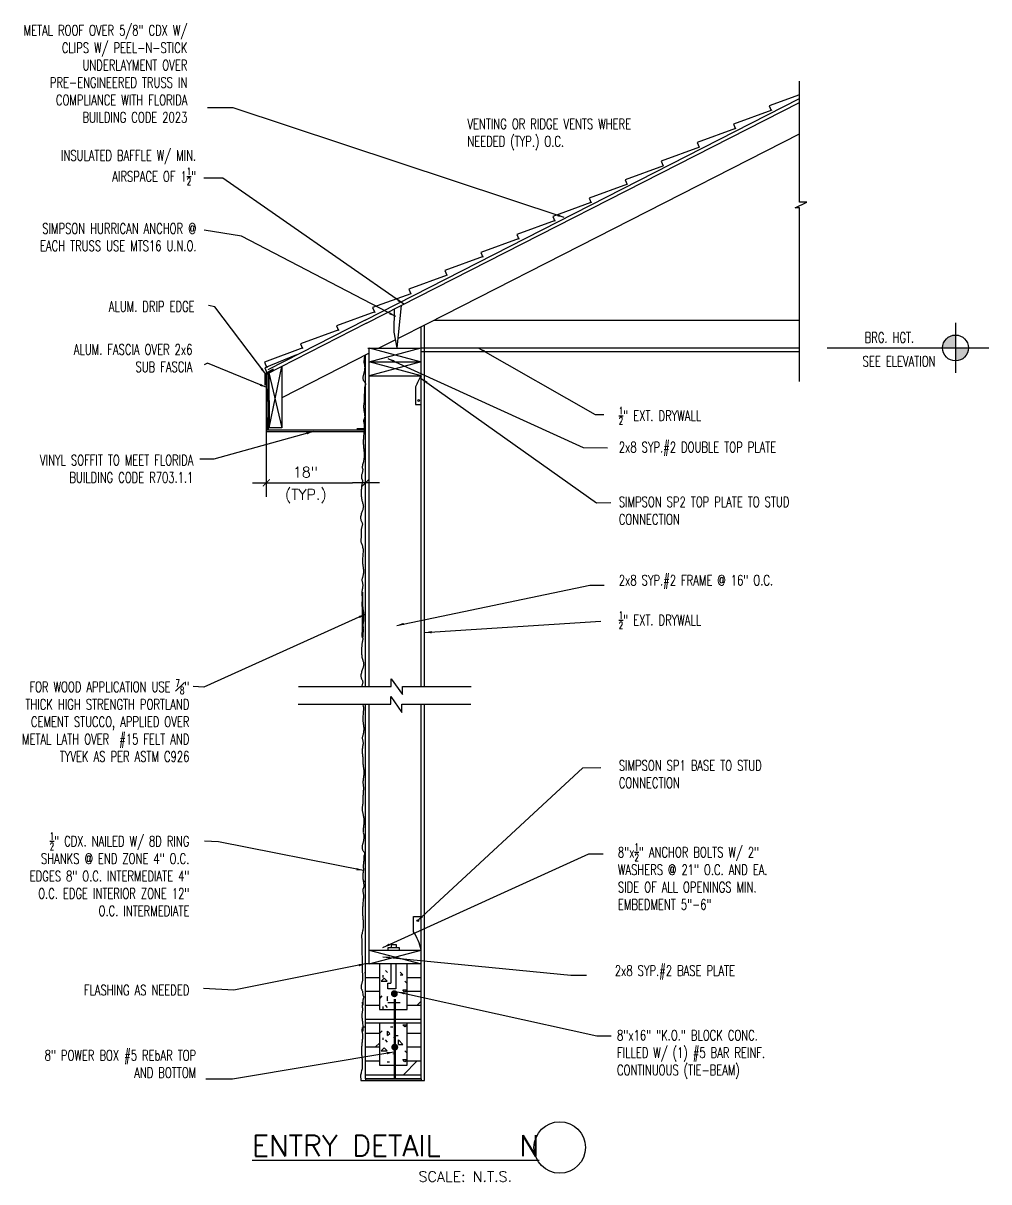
# Model space of a CAD drawing. Header units: inches. Extents: x -25328 to 8149, y -5530 to 4336.
# Drawn here: x 3677.3 to 3816.2, y -3603.4 to -3436.8 of the extents above; entities that cross this region are included whole.
import ezdxf

# ---------------------------------------------------------------- set-up
doc = ezdxf.new("R2010")
doc.units = ezdxf.units.IN
doc.header["$LTSCALE"] = 16
doc.header["$MEASUREMENT"] = 0
doc.layers.get('0').update_dxf_attribs({"linetype": 'CONTINUOUS'})
for name, color, linetype in [('CONC', 3, 'CONTINUOUS'), ('DIM', 5, 'CONTINUOUS'), ('DIMS', 5, 'CONTINUOUS'), ('HATCH', 8, 'CONTINUOUS'), ('ROOF', 1, 'CONTINUOUS'), ('TEXT', 11, 'CONTINUOUS'), ('WALLS EXT', 6, 'CONTINUOUS')]:
    doc.layers.add(name, color=color, linetype=linetype)
doc.styles.add('PAYTAS RM', font='romans.shx', dxfattribs={"width": 0.7, "height": 4.5})
doc.styles.add('PAYTS NOTES', font='romans.shx', dxfattribs={"width": 0.7, "height": 4.5})
doc.dimstyles.new('DIM- PAYTAS', dxfattribs={"dimscale": 48, "dimtxt": 0.1, "dimasz": 0.0625, "dimexe": 0.125, "dimexo": 0.125, "dimgap": 0.125, "dimtad": 1, "dimdec": 1, "dimzin": 3, "dimdsep": 46, "dimlunit": 4, "dimtxsty": 'PAYTAS RM', "dimblk": 'ARCHTICK', "dimcen": 0.09, "dimdle": 0.125, "dimclrd": 5, "dimclre": 5, "dimclrt": 11, "dimadec": 0, "dimazin": 0, "dimtfac": 1, "dimtdec": 1, "dimtofl": 0, "dimtmove": 2, "dimatfit": 3, "dimfxl": 0, "dimfrac": 2, "dimtolj": 1, "dimtzin": 3, "dimarcsym": 0})

# ---------------------------------------------------------------- blocks, each defined once
blk = doc.blocks.new('_ArchTick')
at = {"color": 0, "linetype": 'ByBlock', "const_width": 0.15}
blk.add_lwpolyline([(-0.5, -0.5), (0.5, 0.5)], dxfattribs=at)

msp = doc.modelspace()

# ---------------------------------------------------------------- hatches: boundary and pattern name
at = {"layer": 'DIMS'}
h = msp.add_hatch(color=256, dxfattribs=at)
h.paths.add_polyline_path([(3811.37500696, -3481.66839657, 0.4142135624), (3809.51970472, -3483.52369881), (3811.37500696, -3483.52369881)])
h.paths.add_polyline_path([(3813.2303092, -3483.52369881), (3811.37500696, -3483.52369881), (3811.37500696, -3485.37900105, 0.4142135624)])
at = {"layer": 'HATCH'}
h = msp.add_hatch(dxfattribs=at)
h.set_pattern_fill('CONCRETE', color=256, scale=5, style=0)
h.set_pattern_definition([(0, (9966.2906, -1298.624), (5, 5), [0.625, -4.375]), (90, (9966.2906, -1298.624), (-5, 5), [0.625, -4.375]), (135, (9966.9156, -1298.624), (-5, 3e-16), [0.8838835, -6.1871845]), (0, (9966.9156, -1295.8113), (5, 5), [0.625, -4.375]), (45, (9967.228, -1296.124), (3e-16, 5), [0.4419415, -6.629126]), (135, (9967.228, -1296.124), (-5, 3e-16), [0.4419415, -6.629126]), (0, (9968.7906, -1294.5613), (5, 5), [0.8838835, -4.1161165]), (45, (9968.7906, -1294.5613), (3e-16, 5), [0.625, -6.446068]), (135, (9969.6745, -1294.5613), (-5, 3e-16), [0.625, -6.446068]), (90, (9969.728, -1297.374), (-5, 5), [0.625, -4.375]), (45, (9969.728, -1297.374), (3e-16, 5), [0.4419415, -6.629126]), (135, (9970.0406, -1297.0613), (-5, 3e-16), [0.4419415, -6.629126]), (0, (9966.9156, -1297.374), (5, 5), [0.3125, -4.1875]), (0, (9970.6656, -1296.124), (5, 5), [0.3125, -4.1875]), (90, (9969.103, -1295.499), (-5, 5), [0.3125, -4.1875]), (135, (9969.728, -1298.3113), (-5, 3e-16), [0.4419415, -6.629126]), (135, (9967.5406, -1294.874), (-5, 3e-16), [0.4419415, -6.629126]), (45, (9968.6343, -1296.9832), (3e-16, 5), [0.4419415, -6.629126]), (90, (9968.0093, -1297.999), (-5, 5), [0.078125, -4.921875]), (90, (9968.2437, -1295.8895), (-5, 5), [0.078125, -4.921875]), (90, (9970.5874, -1295.03), (-5, 5), [0.078125, -4.921875]), (90, (9970.6656, -1297.6863), (-5, 5), [0.078125, -4.921875])])
h.paths.add_polyline_path([(3729.76921937, -3572.61219715), (3728.5648232, -3572.61219715), (3728.5648232, -3578.60064578), (3730.76976383, -3578.60064578), (3730.76976383, -3577.62271726), (3729.76921937, -3577.62271726)])
h.paths.add_polyline_path([(3732.5608232, -3572.61219715), (3731.53923741, -3572.61219715), (3731.53923741, -3577.00012071), (3732.5608232, -3578.0217065)])
h.paths.add_polyline_path([(3730.76976383, -3580.59864578), (3728.5648232, -3580.59864578), (3728.5648232, -3586.59264578), (3730.76976383, -3586.59264578)])
h.paths.add_polyline_path([(3732.5608232, -3580.59864578), (3730.76976383, -3580.59864578), (3730.76976383, -3586.59264578), (3732.5608232, -3586.59264578)])
h = msp.add_hatch(dxfattribs=at)
h.set_pattern_fill('CONCRETE', color=256, scale=5, style=0, pattern_type=2)
h.set_pattern_definition([(50, (0, 0), (35.86301, -3.1376), [3.75, -41.25]), (355, (0, 0), (-6.93757, 37.6096), [3, -33]), (100.4514, (2.99, -0.26), (28.92547, 34.47198), [3.187, -35.0571]), (46.1842, (0, 10), (53.36205, -8.27595), [5.625, -61.875]), (96.6356, (4.447, 9.31), (46.73314, 48.7059), [4.7805, -52.58565]), (351.1842, (0, 10), (46.7331, 48.70593), [4.5, -49.5]), (21, (5, 7.5), (29.84535, -20.13094), [3.75, -41.25]), (326, (5, 7.5), (12.16577, 36.2575), [3, -33]), (71.4514, (7.487, 5.822), (42.01113, 16.12652), [3.187, -35.0571]), (37.5, (0, 0), (0.607993, 16.644693), [0, -32.6, 0, -33.5, 0, -33.125]), (7.5, (0, 0), (13.153477, 19.720586), [0, -19.1, 0, -31.85, 0, -12.625]), (327.5, (-11.15, 0), (26.691122, -1.127744), [0, -12.5, 0, -39, 0, -51.75]), (317.5, (-16.15, 0), (29.15931, 5.00525), [0, -16.25, 0, -25.9, 0, -36.75])])
h.paths.add_polyline_path([(3734.5588232, -3588.83601178), (3726.5668232, -3588.83601178), (3726.5668232, -3596.82362778), (3734.5588232, -3596.82362778)])
h.paths.add_polyline_path([(3734.5588232, -3597.07337778), (3726.5668232, -3597.07337778), (3726.5668232, -3601.32481342), (3730.72112111, -3601.32481342), (3730.72112111, -3600.21928003), (3732.30921262, -3602.50481428), (3732.30921262, -3601.32481342), (3734.5588232, -3601.32481342)])
at = {"layer": 'WALLS EXT'}
h = msp.add_hatch(dxfattribs=at)
h.set_pattern_fill('DOLMIT', color=8, scale=8, style=0)
h.paths.add_polyline_path([(3730.76976383, -3588.58626178), (3730.76976383, -3586.59264578), (3728.5648232, -3586.59264578), (3728.5648232, -3580.59864578), (3726.5668232, -3580.59864578), (3726.5668232, -3588.58626178)])
h.paths.add_polyline_path([(3730.76976383, -3586.59264578), (3730.76976383, -3588.58626178), (3734.5588232, -3588.58626178), (3734.5588232, -3580.59864578), (3732.5608232, -3580.59864578), (3732.5608232, -3586.59264578)])
h.paths.add_polyline_path([(3730.76976383, -3578.60064578), (3730.76976383, -3580.59864578), (3734.5588232, -3580.59864578), (3734.5588232, -3572.0596187), (3732.5608232, -3572.0596187), (3732.5608232, -3578.60064578)])
h.paths.add_polyline_path([(3730.76976383, -3580.59864578), (3730.76976383, -3578.60064578), (3728.5648232, -3578.60064578), (3728.5648232, -3572.0596187), (3726.5668232, -3572.0596187), (3726.5668232, -3580.59864578)])

# ---------------------------------------------------------------- linework, layer by layer
at = {"color": 5}
for p, q in [((3735.0588232, -3532.16873745), (3735.0588232, -3480.19664189)), ((3712.09219724, -3487.23170663), (3712.06667799, -3488.88120159)), ((3713.25734605, -3486.5827275), (3712.09253857, -3487.23170663)), ((3712.21707224, -3487.30823013), (3712.19155299, -3488.88120159)), ((3713.31403811, -3486.69399194), (3712.21741357, -3487.30823013)), ((3735.0588232, -3588.83601178), (3735.0588232, -3534.74353261)), ((3728.5648232, -3586.59264578), (3732.5608232, -3586.59264578))]:
    msp.add_line(p, q, dxfattribs=at)
msp.add_point((3726.5668232, -3580.59864578), dxfattribs=at)
at = {"layer": 'CONC', "const_width": 0.4995}
for points in [[(3730.45187402, -3576.34118706, 1), (3730.95137402, -3576.34118706, 1)], [(3730.50651, -3584.02470546, 1), (3731.00601, -3584.02470546, 1)]]:
    msp.add_lwpolyline(points, format="xyb", close=True, dxfattribs=at)
at = {"layer": 'DIM'}
for p, q in [((3716.93454119, -3532.16873745), (3730.26194008, -3532.16873745)), ((3730.26194008, -3532.16873745), (3730.26194008, -3531.06320405)), ((3730.26194008, -3531.06320405), (3731.85003159, -3533.34873831)), ((3731.85003159, -3533.34873831), (3731.85003159, -3532.16873745)), ((3731.85003159, -3532.16873745), (3741.73811129, -3532.16873745)), ((3730.19968326, -3534.74353261), (3730.19968326, -3533.63799922)), ((3730.19968326, -3533.63799922), (3731.78777477, -3535.92353348)), ((3716.87228437, -3534.74353261), (3730.19968326, -3534.74353261)), ((3731.78777477, -3534.74353261), (3741.67585447, -3534.74353261)), ((3731.78777477, -3535.92353348), (3731.78777477, -3534.74353261)), ((3726.5668232, -3588.58626178), (3726.5668232, -3588.83601178)), ((3734.5588232, -3588.58626178), (3734.5588232, -3588.83601178))]:
    msp.add_line(p, q, dxfattribs=at)
at = {"layer": 'DIMS'}
for p, q in [((3788.96025159, -3462.54677005), (3788.96025159, -3445.18353277)), ((3788.31951019, -3463.35835791), (3790.01303389, -3462.54677005)), ((3788.96025159, -3463.35835791), (3788.31951019, -3463.35835791)), ((3790.01303389, -3462.54677005), (3788.96025159, -3462.54677005)), ((3788.96025159, -3465.66677809), (3788.96025159, -3463.35835791)), ((3788.96025159, -3488.33024901), (3788.96025159, -3465.66677809)), ((3811.37500696, -3479.92743235), (3811.37500696, -3487.11996527)), ((3792.90663699, -3483.52369881), (3816.17002891, -3483.52369881)), ((3729.82131123, -3570.0596187), (3729.82131123, -3569.70622664)), ((3729.82131123, -3569.70622664), (3731.41584737, -3569.70622664)), ((3730.27667276, -3569.70622664), (3730.27667276, -3569.26621667)), ((3730.27667276, -3569.26621667), (3730.96455386, -3569.26621667)), ((3730.96455386, -3569.26621667), (3730.96455386, -3569.70622664)), ((3731.41584737, -3569.70622664), (3731.41584737, -3570.0596187)), ((3726.5668232, -3588.58626178), (3726.5668232, -3572.0596187)), ((3734.5588232, -3572.0596187), (3726.5668232, -3572.0596187)), ((3730.20601279, -3572.0596187), (3730.20601279, -3574.84312999)), ((3730.89389389, -3572.0596187), (3730.89389389, -3575.61979017)), ((3734.5588232, -3588.58626178), (3734.5588232, -3572.0596187)), ((3726.41793417, -3573.28679333), (3726.5668232, -3573.28679333)), ((3729.75540442, -3575.61979017), (3729.75540442, -3574.84312999)), ((3729.75540442, -3574.84312999), (3730.20601279, -3574.84312999)), ((3730.89389389, -3575.61979017), (3729.75540442, -3575.61979017))]:
    msp.add_line(p, q, dxfattribs=at)
at = {"layer": 'DIMS', "color": 5}
for p, q in [((3712.29556958, -3489.110806), (3712.29556958, -3504.90493281)), ((3710.29556958, -3502.90493281), (3724.68000338, -3502.90493281)), ((3728.5668232, -3502.90493281), (3724.68000338, -3502.90493281))]:
    msp.add_line(p, q, dxfattribs=at)
at = {"layer": 'DIMS', "linetype": 'Continuous'}
for p, q in [((3726.29893949, -3560.17714813), (3726.5668232, -3560.17714813)), ((3726.5668232, -3581.16933178), (3726.29893949, -3581.16933178))]:
    msp.add_line(p, q, dxfattribs=at)
at = {"layer": 'DIMS', "color": 8, "linetype": 'Continuous'}
for p, q in [((3733.44852691, -3567.45711219), (3733.44852691, -3565.25390445)), ((3733.44852691, -3565.25390445), (3734.5588232, -3565.25390445)), ((3729.76921937, -3577.62271726), (3731.53923741, -3577.62271726))]:
    msp.add_line(p, q, dxfattribs=at)
at = {"layer": 'DIMS'}
msp.add_circle((3811.37500696, -3483.52369881), 1.85530224, dxfattribs=at)
at = {"layer": 'DIMS', "color": 8, "linetype": 'Continuous'}
msp.add_circle((3734.06948051, -3565.84074015), 0.12585966, dxfattribs=at)
msp.add_arc((3727.02055757, -3571.73754317), 7.72275075, 12.5487557034, 33.6599311968, dxfattribs=at)
at = {"layer": 'HATCH', "linetype": 'Continuous'}
for p, q in [((3731.69694759, -3477.42478743), (3731.0668232, -3483.52369881)), ((3730.68892504, -3477.93840057), (3730.61936151, -3481.23312649)), ((3730.61936151, -3481.23312649), (3731.0668232, -3483.52369881)), ((3734.5588232, -3483.52369881), (3734.5588232, -3483.52369881)), ((3733.76142597, -3489.12419593), (3733.76142597, -3491.64050929)), ((3733.76142597, -3491.64050929), (3734.5588232, -3491.64050929))]:
    msp.add_line(p, q, dxfattribs=at)
at = {"layer": 'HATCH', "color": 8}
for points in [[(3726.34780213, -3485.75091268), (3726.37026751, -3485.81863024), (3726.39332434, -3485.9037452), (3726.41151572, -3485.99496488), (3726.42467947, -3486.09153295), (3726.43297776, -3486.1923149), (3726.43657278, -3486.29617623), (3726.43562671, -3486.40198243), (3726.43030173, -3486.50859898), (3726.42076002, -3486.61489138), (3726.40716376, -3486.71972513), (3726.38978326, -3486.8221818), (3726.36932129, -3486.92220739), (3726.34658878, -3487.01996396), (3726.32239664, -3487.11561358), (3726.29755577, -3487.20931834), (3726.27287709, -3487.30124031), (3726.24917152, -3487.39154157), (3726.22724995, -3487.48038418), (3726.20795033, -3487.5678762), (3726.19221873, -3487.65390958), (3726.18102822, -3487.73832224), (3726.17535189, -3487.82095211), (3726.17616283, -3487.90163712), (3726.18443412, -3487.98021518), (3726.20113886, -3488.05652423), (3726.22725012, -3488.13040219), (3726.26306523, -3488.20174101), (3726.30617851, -3488.27064873), (3726.35350851, -3488.33728743), (3726.40197377, -3488.40181919), (3726.44849285, -3488.46440607), (3726.48998429, -3488.52521016), (3726.52336665, -3488.58439353), (3726.54555847, -3488.64211824), (3726.55442438, -3488.69868143), (3726.55161321, -3488.75492048), (3726.53971987, -3488.81180783), (3726.52133928, -3488.8703159), (3726.49906633, -3488.93141712), (3726.47549593, -3488.99608395), (3726.453223, -3489.0652888), (3726.43484244, -3489.14000412), (3726.42230042, -3489.2208782), (3726.41494822, -3489.30726273), (3726.41148839, -3489.3981853), (3726.41062347, -3489.49267345), (3726.411056, -3489.58975476), (3726.41148853, -3489.68845679), (3726.4106236, -3489.7878071), (3726.40716376, -3489.88683326), (3726.40021701, -3489.98461685), (3726.39051316, -3490.08045557), (3726.37918748, -3490.17370113), (3726.36737526, -3490.26370524), (3726.35621176, -3490.34981962), (3726.34683225, -3490.43139598), (3726.34037202, -3490.50778604), (3726.33796632, -3490.57834151), (3726.34031796, -3490.64284629), (3726.34639977, -3490.70281306), (3726.35475212, -3490.76018668), (3726.36391538, -3490.81691201), (3726.37242991, -3490.87493392), (3726.37883607, -3490.93619727), (3726.38167423, -3491.00264693), (3726.37948475, -3491.07622776), (3726.3713486, -3491.15847943), (3726.35850918, -3491.24932093), (3726.34275048, -3491.34826602), (3726.32585651, -3491.45482851), (3726.30961128, -3491.56852217), (3726.29579877, -3491.6888608), (3726.286203, -3491.81535818), (3726.28260797, -3491.94752809), (3726.28625706, -3492.0846142), (3726.29623126, -3492.22477969), (3726.31107091, -3492.36591762), (3726.32931639, -3492.50592105), (3726.34950805, -3492.64268303), (3726.37018626, -3492.77409663), (3726.38989138, -3492.8980549), (3726.40716376, -3493.0124509), (3726.42078705, -3493.11571794), (3726.43051797, -3493.20845028), (3726.43635653, -3493.29178242), (3726.43830271, -3493.36684888), (3726.43635653, -3493.43478416), (3726.43051797, -3493.49672278), (3726.42078705, -3493.55379923), (3726.40716376, -3493.60714803), (3726.38989138, -3493.65787668), (3726.37018626, -3493.70698461), (3726.34950805, -3493.75544426), (3726.32931639, -3493.80422806), (3726.31107091, -3493.85430843), (3726.29623126, -3493.90665781), (3726.28625706, -3493.96224863), (3726.28260797, -3494.02205332), (3726.286203, -3494.08696327), (3726.29579877, -3494.15754574), (3726.30961128, -3494.23428695), (3726.32585651, -3494.31767312), (3726.34275048, -3494.40819046), (3726.35850918, -3494.50632519), (3726.3713486, -3494.61256354), (3726.37948475, -3494.72739173), (3726.38159314, -3494.85110689), (3726.37818735, -3494.98324981), (3726.37024045, -3495.1231722), (3726.35872556, -3495.27022577), (3726.34461575, -3495.42376224), (3726.32888411, -3495.58313332), (3726.31250374, -3495.7476907), (3726.29644772, -3495.91678611), (3726.28158103, -3496.08963619), (3726.26833615, -3496.26491735), (3726.25703745, -3496.44117094), (3726.24800929, -3496.61693832), (3726.24157604, -3496.79076081), (3726.23806205, -3496.96117979), (3726.23779171, -3497.12673659), (3726.24108937, -3497.28597257), (3726.24809019, -3497.43796931), (3726.25817246, -3497.58396937), (3726.27052528, -3497.72575555), (3726.28433775, -3497.86511065), (3726.29879894, -3498.00381745), (3726.31309796, -3498.14365877), (3726.32642389, -3498.28641739), (3726.33796582, -3498.43387611), (3726.34693987, -3498.5873045), (3726.35267029, -3498.74591921), (3726.35450835, -3498.90842366), (3726.35180532, -3499.07352127), (3726.34391248, -3499.23991547), (3726.3301811, -3499.40630967), (3726.30996245, -3499.57140729), (3726.2826078, -3499.73391177), (3726.24819825, -3499.89260754), (3726.20973416, -3500.04660322), (3726.17094571, -3500.19508845), (3726.13556307, -3500.33725287), (3726.10731644, -3500.4722861), (3726.08993598, -3500.5993778), (3726.08715188, -3500.7177176), (3726.10269432, -3500.82649514), (3726.13915821, -3500.92508915), (3726.15345566, -3500.94792455)], [(3726.42044803, -3484.59811389), (3726.40898613, -3484.70213396), (3726.39109213, -3484.84899845), (3726.37319813, -3484.99521466), (3726.35692594, -3485.14094464), (3726.34389739, -3485.28635046), (3726.33573428, -3485.43159421), (3726.33354485, -3485.57683794), (3726.35903482, -3485.78477146)], [(3726.12092627, -3500.87579215), (3726.12931786, -3500.88582517), (3726.14940137, -3500.9289904), (3726.16024053, -3500.97961095), (3726.16264623, -3501.03801098), (3726.15742938, -3501.10451462), (3726.14540091, -3501.17944603), (3726.12737171, -3501.26312934), (3726.10434191, -3501.3554295), (3726.07806848, -3501.45437464), (3726.05049759, -3501.55753365), (3726.02357543, -3501.66247546), (3725.99924817, -3501.76676898), (3725.979462, -3501.86798313), (3725.96616311, -3501.96368681), (3725.96129765, -3502.05144895), (3725.96610904, -3502.12956779), (3725.97902952, -3502.19925886), (3725.99778854, -3502.26246704), (3726.02011555, -3502.3211372), (3726.04374002, -3502.3772142), (3726.06639139, -3502.43264291), (3726.08579914, -3502.48936821), (3726.0996927, -3502.54933496), (3726.10636918, -3502.61408285), (3726.10639621, -3502.68353084), (3726.10090906, -3502.75719272), (3726.091043, -3502.83458226), (3726.0779333, -3502.91521324), (3726.06271524, -3502.99859945), (3726.04652408, -3503.08425466), (3726.03049509, -3503.17169265), (3726.01557434, -3503.26072435), (3726.00195104, -3503.35234919), (3725.98962519, -3503.44786376), (3725.97859678, -3503.54856464), (3725.96886584, -3503.6557484), (3725.96043234, -3503.77071164), (3725.95329631, -3503.89475092), (3725.94745773, -3504.02916283), (3725.94302474, -3504.17456864), (3725.94053793, -3504.32888844), (3725.94064604, -3504.48936699), (3725.94399779, -3504.65324906), (3725.95124191, -3504.81777943), (3725.96302713, -3504.98020286), (3725.98000216, -3505.13776413), (3726.00281575, -3505.287708), (3726.0316571, -3505.42790054), (3726.06487735, -3505.55869288), (3726.10036816, -3505.68105747), (3726.13602114, -3505.79596674), (3726.16972794, -3505.90439311), (3726.19938019, -3506.00730902), (3726.22286953, -3506.1056869), (3726.23808758, -3506.20049918), (3726.24343957, -3506.29279933), (3726.23938501, -3506.38396497), (3726.22689699, -3506.47545475), (3726.20694861, -3506.56872731), (3726.18051297, -3506.66524133), (3726.14856314, -3506.76645544), (3726.11207224, -3506.87382829), (3726.07201336, -3506.98881855), (3726.02957582, -3507.11226359), (3725.98681393, -3507.24251566), (3725.94599823, -3507.37730577), (3725.90939926, -3507.51436489), (3725.87928756, -3507.65142402), (3725.85793366, -3507.78621415), (3725.84760811, -3507.91646625), (3725.85058145, -3508.03991133), (3725.86809707, -3508.15487462), (3725.89728975, -3508.26205845), (3725.93426715, -3508.36275939), (3725.97513691, -3508.45827402), (3726.01600666, -3508.54989891), (3726.05298406, -3508.63893063), (3726.08217675, -3508.72666577), (3726.09969237, -3508.8144009), (3726.10280086, -3508.90327052), (3726.09342137, -3508.99376086), (3726.07463535, -3509.08619606), (3726.04952426, -3509.18090027), (3726.02116953, -3509.27819763), (3725.99265262, -3509.37841229), (3725.96705499, -3509.4818684), (3725.94745807, -3509.58889011), (3725.93610537, -3509.69961248), (3725.93188867, -3509.81341423), (3725.93286177, -3509.929485), (3725.9370785, -3510.04701442), (3725.94259267, -3510.16519214), (3725.94745811, -3510.2832078), (3725.94972864, -3510.40025102), (3725.94745807, -3510.51551145), (3725.93943004, -3510.62839482), (3725.92734746, -3510.73917125), (3725.91364307, -3510.84832695), (3725.90074958, -3510.95634815), (3725.89109973, -3511.06372105), (3725.88712625, -3511.17093187), (3725.89126186, -3511.27846683), (3725.9059393, -3511.38681214), (3725.9326182, -3511.49669713), (3725.96886583, -3511.60982355), (3726.01127637, -3511.72813627), (3726.05644401, -3511.85358017), (3726.10096293, -3511.98810011), (3726.1414273, -3512.13364096), (3726.17443132, -3512.29214759), (3726.19656915, -3512.46556488), (3726.20548917, -3512.6547572), (3726.20305647, -3512.85626701), (3726.19219031, -3513.0655563), (3726.17580998, -3513.27808704), (3726.15683474, -3513.48932121), (3726.13818386, -3513.69472079), (3726.12277662, -3513.88974774), (3726.11353229, -3514.06986406), (3726.1126133, -3514.2318553), (3726.11915467, -3514.3778014), (3726.13153458, -3514.51110587), (3726.14813122, -3514.63517222), (3726.16732277, -3514.75340397), (3726.1874874, -3514.86920464), (3726.20700331, -3514.98597774), (3726.22424866, -3515.1071268), (3726.23784492, -3515.23510989), (3726.24738663, -3515.36860344), (3726.25271161, -3515.50533843), (3726.25365768, -3515.64304585), (3726.25006266, -3515.77945669), (3726.24176437, -3515.91230193), (3726.22860062, -3516.03931256), (3726.21040924, -3516.15821957), (3726.18737944, -3516.26740225), (3726.16110601, -3516.36783301), (3726.13353512, -3516.46113259), (3726.10661296, -3516.54892172), (3726.0822857, -3516.63282111), (3726.06249954, -3516.7144515), (3726.04920064, -3516.7954336), (3726.04433519, -3516.87738814), (3726.04909252, -3516.96169275), (3726.06163457, -3517.04875258), (3726.07936643, -3517.13872972), (3726.0996932, -3517.23178624), (3726.12001998, -3517.3280842), (3726.13775184, -3517.42778567), (3726.15029389, -3517.53105273), (3726.15505122, -3517.63804744), (3726.15026686, -3517.74890485), (3726.1375356, -3517.863652), (3726.11929016, -3517.98228886), (3726.09796326, -3518.10481546), (3726.07598763, -3518.23123179), (3726.05579599, -3518.36153786), (3726.03982107, -3518.49573366), (3726.0304956, -3518.63381921), (3726.0295495, -3518.77565944), (3726.03590158, -3518.92057905), (3726.04776783, -3519.06776768), (3726.06336426, -3519.21641496), (3726.08090688, -3519.36571054), (3726.09861169, -3519.51484406), (3726.11469468, -3519.66300514), (3726.12737188, -3519.80938343), (3726.13537285, -3519.95322259), (3726.13948147, -3520.09398237), (3726.14099519, -3520.23117657), (3726.14121147, -3520.36431897), (3726.14142774, -3520.49292334), (3726.14294146, -3520.61650348), (3726.14705009, -3520.73457316), (3726.15505106, -3520.84664617), (3726.16778231, -3520.95258744), (3726.18424373, -3521.05366655), (3726.20297569, -3521.15150422), (3726.22251855, -3521.24772116), (3726.24141267, -3521.34393809), (3726.25819844, -3521.44177574), (3726.27141621, -3521.54285482), (3726.27960635, -3521.64879606), (3726.28171468, -3521.76070695), (3726.27830885, -3521.87764206), (3726.27036193, -3521.99814276), (3726.25884703, -3522.1207504), (3726.24473722, -3522.24400632), (3726.22900561, -3522.36645188), (3726.21262528, -3522.48662844), (3726.19656932, -3522.60307735), (3726.1817027, -3522.71463709), (3726.1684579, -3522.82133468), (3726.15715929, -3522.92349425), (3726.14813122, -3523.02143994), (3726.14169806, -3523.1154959), (3726.13818417, -3523.20598627), (3726.13791391, -3523.29323519), (3726.14121164, -3523.37756681), (3726.14815845, -3523.45952135), (3726.15786234, -3523.54050345), (3726.16918804, -3523.62213384), (3726.18100028, -3523.70603323), (3726.1921638, -3523.79382236), (3726.20154331, -3523.88712194), (3726.20800355, -3523.9875527), (3726.21040924, -3524.09673538), (3726.20800355, -3524.21575044), (3726.20154331, -3524.34351741), (3726.1921638, -3524.47841556), (3726.18100028, -3524.61882418), (3726.16918804, -3524.76312253), (3726.15786234, -3524.9096899), (3726.14815845, -3525.05690556), (3726.14121164, -3525.20314879), (3726.13777875, -3518.63848623), (3726.13710296, -3518.7794351), (3726.13804898, -3518.91714252), (3726.13948154, -3519.05128435), (3726.14026538, -3519.18153645), (3726.13926523, -3519.30757465), (3726.13534582, -3519.42907483), (3726.12737188, -3519.54571284), (3726.11466765, -3519.65732659), (3726.09839544, -3519.76440232), (3726.08017706, -3519.8675883), (3726.06163432, -3519.96753284), (3726.04438903, -3520.06488423), (3726.030063, -3520.16029075), (3726.02027806, -3520.2544007), (3726.01665601, -3520.34786237), (3726.02035915, -3520.44137807), (3726.03071173, -3520.53586622), (3726.04657847, -3520.63229924), (3726.06682412, -3520.73164957), (3726.09031339, -3520.83488964), (3726.11591103, -3520.94299187), (3726.14248176, -3521.05692871), (3726.16889031, -3521.17767258), (3726.19408251, -3521.30584476), (3726.21732853, -3521.4406619), (3726.23797965, -3521.5809895), (3726.25538715, -3521.72569304), (3726.2689023, -3521.87363803), (3726.27787636, -3522.02368995), (3726.28166062, -3522.17471431), (3726.27960635, -3522.3255766), (3726.27144324, -3522.47535841), (3726.25841468, -3522.6240057), (3726.2421425, -3522.77168057), (3726.2242485, -3522.91854506), (3726.2063545, -3523.06476127), (3726.19008231, -3523.21049125), (3726.17705376, -3523.35589707), (3726.16889064, -3523.50114082), (3726.16670122, -3523.64638455), (3726.1687858, -3523.75318127)], [(3726.16779593, -3523.57376269), (3726.17618752, -3523.58379571), (3726.19627104, -3523.62696094), (3726.20711019, -3523.67758149), (3726.20951589, -3523.73598152), (3726.20429905, -3523.80248516), (3726.19227058, -3523.87741657), (3726.17424138, -3523.96109988), (3726.15121158, -3524.05340004), (3726.12493814, -3524.15234517), (3726.09736725, -3524.25550419), (3726.07044509, -3524.360446), (3726.04611784, -3524.46473952), (3726.02633167, -3524.56595367), (3726.01303277, -3524.66165735), (3726.00816732, -3524.74941949), (3726.01297871, -3524.82753833), (3726.02589919, -3524.8972294), (3726.0446582, -3524.96043758), (3726.06698522, -3525.01910774), (3726.09060968, -3525.07518474), (3726.11326106, -3525.13061345), (3726.1326688, -3525.18733875), (3726.14656237, -3525.2473055), (3726.15323885, -3525.31205339), (3726.15326588, -3525.38150138), (3726.14777873, -3525.45516326), (3726.13791267, -3525.5325528), (3726.12480297, -3525.61318378), (3726.10958491, -3525.69656998), (3726.09339375, -3525.7822252), (3726.07736476, -3525.86966319), (3726.06244401, -3525.95869489), (3726.04882071, -3526.05031973), (3726.03649485, -3526.1458343), (3726.02546645, -3526.24653518), (3726.0157355, -3526.35371894), (3726.00730201, -3526.46868217), (3726.00016597, -3526.59272146), (3725.9943274, -3526.72713336), (3725.9898944, -3526.87253918), (3725.9874076, -3527.02685898), (3725.98751571, -3527.18733753), (3725.99086746, -3527.3512196), (3725.99811158, -3527.51574996), (3726.00989679, -3527.6781734), (3726.02687183, -3527.83573467), (3726.04968542, -3527.98567854), (3726.07852676, -3528.12587108), (3726.11174702, -3528.25666342), (3726.14723782, -3528.37902801), (3726.18289081, -3528.49393728), (3726.21659761, -3528.60236365), (3726.24624986, -3528.70527956), (3726.26973919, -3528.80365744), (3726.28495725, -3528.89846972), (3726.29030924, -3528.99076987), (3726.28625468, -3529.08193551), (3726.27376666, -3529.17342529), (3726.25381828, -3529.26669785), (3726.22738263, -3529.36321187), (3726.19543281, -3529.46442597), (3726.15894191, -3529.57179883), (3726.11888302, -3529.68678909), (3726.07644549, -3529.81023412), (3726.0336836, -3529.9404862), (3725.9928679, -3530.07527631), (3725.95626893, -3530.21233543), (3725.92615722, -3530.34939456), (3725.90480333, -3530.48418469), (3725.89447778, -3530.61443679), (3725.89745112, -3530.73788187), (3725.91496673, -3530.85284516), (3725.94415942, -3530.96002899), (3725.98113682, -3531.06072993), (3726.02200657, -3531.15624456), (3726.06287633, -3531.24786945), (3726.09985373, -3531.33690117), (3726.12904642, -3531.42463631), (3726.14656203, -3531.51237144), (3726.14967052, -3531.60124106), (3726.14029104, -3531.6917314), (3726.12150502, -3531.7841666), (3726.09639392, -3531.87887081), (3726.0680392, -3531.97616817), (3726.03952229, -3532.07638283), (3726.01667144, -3532.16873745)], [(3726.16380861, -3534.74353261), (3726.18829697, -3534.8316115), (3726.22130098, -3534.99011813), (3726.24343882, -3535.16353542), (3726.25235884, -3535.35272774), (3726.24992614, -3535.55423755), (3726.23905998, -3535.76352684), (3726.22267965, -3535.97605758), (3726.2037044, -3536.18729175), (3726.18505353, -3536.39269133), (3726.16964629, -3536.58771828), (3726.16040196, -3536.7678346), (3726.15948296, -3536.92982584), (3726.16602433, -3537.07577194), (3726.17840425, -3537.20907641), (3726.19500089, -3537.33314276), (3726.21419243, -3537.45137451), (3726.23435707, -3537.56717518), (3726.25387298, -3537.68394828), (3726.27111833, -3537.80509734), (3726.28471459, -3537.93308043), (3726.2942563, -3538.06657398), (3726.29958128, -3538.20330897), (3726.30052735, -3538.34101639), (3726.29693233, -3538.47742723), (3726.28863404, -3538.61027247), (3726.27547029, -3538.7372831), (3726.25727891, -3538.85619011), (3726.23424911, -3538.96537278), (3726.20797567, -3539.06580355), (3726.18040479, -3539.15910313), (3726.15348262, -3539.24689226), (3726.12915537, -3539.33079165), (3726.1093692, -3539.41242204), (3726.0960703, -3539.49340414), (3726.09120485, -3539.57535868), (3726.09596218, -3539.65966328), (3726.10850423, -3539.74672312), (3726.1262361, -3539.83670026), (3726.14656287, -3539.92975678), (3726.16688964, -3540.02605474), (3726.18462151, -3540.12575621), (3726.19716356, -3540.22902327), (3726.20192089, -3540.33601798), (3726.19713653, -3540.44687539), (3726.18440527, -3540.56162254), (3726.16615982, -3540.6802594), (3726.14483292, -3540.802786), (3726.12285729, -3540.92920233), (3726.10266566, -3541.0595084), (3726.08669074, -3541.1937042), (3726.07736526, -3541.33178975), (3726.07641917, -3541.47362998), (3726.08277125, -3541.61854959), (3726.0946375, -3541.76573822), (3726.11023393, -3541.9143855), (3726.12777655, -3542.06368108), (3726.14548135, -3542.2128146), (3726.16156435, -3542.36097568), (3726.17424155, -3542.50735397), (3726.18224252, -3542.65119313), (3726.18635114, -3542.79195291), (3726.18786486, -3542.92914711), (3726.18808113, -3543.06228951), (3726.18829741, -3543.19089388), (3726.18981113, -3543.31447401), (3726.19391975, -3543.4325437), (3726.20192072, -3543.5446167), (3726.21465198, -3543.65055798), (3726.2311134, -3543.75163709), (3726.24984536, -3543.84947476), (3726.26938821, -3543.9456917), (3726.28828234, -3544.04190863), (3726.30506811, -3544.13974628), (3726.31828587, -3544.24082536), (3726.32647601, -3544.3467666), (3726.32858435, -3544.45867749), (3726.32517851, -3544.5756126), (3726.3172316, -3544.6961133), (3726.30571669, -3544.81872094), (3726.29160689, -3544.94197686), (3726.27587528, -3545.06442242), (3726.25949495, -3545.18459898), (3726.24343899, -3545.30104789), (3726.22857237, -3545.41260763), (3726.21532757, -3545.51930522), (3726.20402895, -3545.62146478), (3726.19500089, -3545.71941048), (3726.18856773, -3545.81346644), (3726.18505383, -3545.90395681), (3726.18478357, -3545.99120573), (3726.1880813, -3546.07553734), (3726.19502811, -3546.15749189), (3726.204732, -3546.23847399), (3726.21605771, -3546.32010438), (3726.22786995, -3546.40400377), (3726.23903346, -3546.49179289), (3726.24841298, -3546.58509248), (3726.25487321, -3546.68552324), (3726.25727891, -3546.79470591), (3726.25487321, -3546.91372098), (3726.24841298, -3547.04148795), (3726.23903346, -3547.1763861), (3726.22786995, -3547.31679472), (3726.21605771, -3547.46109307), (3726.204732, -3547.60766044), (3726.19502811, -3547.7548761), (3726.1880813, -3547.90111933), (3726.18464842, -3548.0449855), (3726.18397262, -3548.18593437), (3726.18491864, -3548.3236418), (3726.18635121, -3548.45778363), (3726.18713505, -3548.58803572), (3726.1861349, -3548.71407393), (3726.18221549, -3548.83557411), (3726.17424155, -3548.95221211), (3726.16153732, -3549.06382586), (3726.14526511, -3549.17090159), (3726.12704673, -3549.27408757), (3726.10850398, -3549.37403211), (3726.09125869, -3549.4713835), (3726.07693267, -3549.56679002), (3726.06714773, -3549.66089997), (3726.06352568, -3549.75436164), (3726.06722882, -3549.84787734), (3726.07758139, -3549.94236549), (3726.09344814, -3550.03879851), (3726.11369379, -3550.13814884), (3726.13718306, -3550.24138891), (3726.1627807, -3550.34949114), (3726.18935143, -3550.46342798), (3726.21575998, -3550.58417185), (3726.24095217, -3550.71234403), (3726.2641982, -3550.84716117), (3726.28484932, -3550.98748877), (3726.30225682, -3551.13219231), (3726.31577196, -3551.2801373), (3726.32474603, -3551.43018923), (3726.32853029, -3551.58121359), (3726.32647601, -3551.73207587), (3726.3183129, -3551.88185768), (3726.30528435, -3552.03050498), (3726.28901216, -3552.17817984), (3726.27111816, -3552.32504434), (3726.25322416, -3552.47126054), (3726.23695198, -3552.61699052), (3726.22392342, -3552.76239635), (3726.21576031, -3552.90764009), (3726.21357089, -3553.05288382), (3726.21565547, -3553.15968055)], [(3726.22782816, -3553.22695856), (3726.25029354, -3553.29467613), (3726.27335037, -3553.37979108), (3726.29154176, -3553.47101076), (3726.3047055, -3553.56757883), (3726.3130038, -3553.66836079), (3726.31659882, -3553.77222211), (3726.31565275, -3553.87802831), (3726.31032777, -3553.98464486), (3726.30078606, -3554.09093727), (3726.2871898, -3554.19577101), (3726.26980929, -3554.29822769), (3726.24934733, -3554.39825327), (3726.22661482, -3554.49600984), (3726.20242267, -3554.59165947), (3726.17758181, -3554.68536423), (3726.15290313, -3554.7772862), (3726.12919755, -3554.86758745), (3726.10727598, -3554.95643006), (3726.08797637, -3555.04392208), (3726.07224476, -3555.12995546), (3726.06105425, -3555.21436813), (3726.05537792, -3555.296998), (3726.05618886, -3555.377683), (3726.06446016, -3555.45626107), (3726.08116489, -3555.53257012), (3726.10727615, -3555.60644807), (3726.14309127, -3555.67778689), (3726.18620455, -3555.74669461), (3726.23353454, -3555.81333331), (3726.2819998, -3555.87786507), (3726.32851888, -3555.94045196), (3726.37001032, -3556.00125605), (3726.40339268, -3556.06043941), (3726.42558451, -3556.11816412), (3726.43445041, -3556.17472731), (3726.43163924, -3556.23096637), (3726.41974591, -3556.28785371), (3726.40136531, -3556.34636178), (3726.37909236, -3556.40746301), (3726.35552197, -3556.47212983), (3726.33324904, -3556.54133469), (3726.31486847, -3556.61605001), (3726.30232645, -3556.69692408), (3726.29497426, -3556.78330862), (3726.29151443, -3556.87423118), (3726.2906495, -3556.96871933), (3726.29108204, -3557.06580064), (3726.29151457, -3557.16450267), (3726.29064964, -3557.26385298), (3726.2871898, -3557.36287914), (3726.28024304, -3557.46066273), (3726.27053919, -3557.55650145), (3726.25921352, -3557.64974701), (3726.24740129, -3557.73975112), (3726.23623779, -3557.8258655), (3726.22685829, -3557.90744187), (3726.22039805, -3557.98383192), (3726.21799236, -3558.05438739), (3726.22034399, -3558.11889217), (3726.2264258, -3558.17885894), (3726.23477816, -3558.23623256), (3726.24394142, -3558.29295789), (3726.25245595, -3558.3509798), (3726.25886211, -3558.41224316), (3726.26170027, -3558.47869281), (3726.25951079, -3558.55227364), (3726.25137464, -3558.63452531), (3726.23853521, -3558.72536681), (3726.22277652, -3558.82431191), (3726.20588255, -3558.93087439), (3726.18963731, -3559.04456806), (3726.17582481, -3559.16490668), (3726.16622904, -3559.29140406), (3726.162634, -3559.42357397), (3726.1662831, -3559.56066008), (3726.17625729, -3559.70082557), (3726.19109695, -3559.8419635), (3726.20934242, -3559.98196693), (3726.22953409, -3560.11872891), (3726.25021229, -3560.25014251), (3726.26991741, -3560.37410078), (3726.2871898, -3560.48849679), (3726.30081309, -3560.59176382), (3726.31054401, -3560.68449616), (3726.31638256, -3560.7678283), (3726.31832874, -3560.84289476), (3726.31638256, -3560.91083004), (3726.31054401, -3560.97276866), (3726.30081309, -3561.02984511), (3726.2871898, -3561.08319392), (3726.26991741, -3561.13392256), (3726.25021229, -3561.18303049), (3726.22953409, -3561.23149014), (3726.20934242, -3561.28027394), (3726.19109695, -3561.33035431), (3726.17625729, -3561.3827037), (3726.1662831, -3561.43829452), (3726.162634, -3561.4980992), (3726.16622904, -3561.56300916), (3726.17582481, -3561.63359163), (3726.18963731, -3561.71033283), (3726.20588255, -3561.793719), (3726.22277652, -3561.88423634), (3726.23853521, -3561.98237108), (3726.25137464, -3562.08860943), (3726.25951079, -3562.20343761), (3726.26161918, -3562.32715277), (3726.25821338, -3562.45929569), (3726.25026649, -3562.59921808), (3726.23875159, -3562.74627166), (3726.22464178, -3562.89980813), (3726.20891014, -3563.0591792), (3726.19252977, -3563.22373658), (3726.17647376, -3563.39283199), (3726.16160707, -3563.56568207), (3726.14836219, -3563.74096323), (3726.13706348, -3563.91721683), (3726.12803532, -3564.0929842), (3726.12160207, -3564.2668067), (3726.11808809, -3564.43722567), (3726.11781774, -3564.60278248), (3726.1211154, -3564.76201845), (3726.12811622, -3564.91401519), (3726.13819849, -3565.06001526), (3726.15055132, -3565.20180144), (3726.16436378, -3565.34115653), (3726.17882498, -3565.47986334), (3726.19312399, -3565.61970465), (3726.20644992, -3565.76246327), (3726.21799185, -3565.90992199), (3726.22696591, -3566.06335038), (3726.23269633, -3566.22196509), (3726.23453439, -3566.38446954), (3726.23183136, -3566.54956715), (3726.22393852, -3566.71596135), (3726.21020713, -3566.88235555), (3726.18998848, -3567.04745318), (3726.16263383, -3567.20995765), (3726.12822428, -3567.36865342), (3726.08976019, -3567.52264911), (3726.05097174, -3567.67113434), (3726.01558911, -3567.81329875), (3725.98734247, -3567.94833198), (3725.96996201, -3568.07542368), (3725.96717792, -3568.19376348), (3725.98272036, -3568.30254103), (3726.01918424, -3568.40113503), (3726.08945964, -3573.30823216)], [(3726.1376265, -3573.55385269), (3726.13144076, -3574.37950128), (3726.1109788, -3574.47952687), (3726.08824629, -3574.57728343), (3726.06405415, -3574.67293306), (3726.03921328, -3574.76663782), (3726.0145346, -3574.85855979), (3725.99082902, -3574.94886104), (3725.96890746, -3575.03770366), (3725.94960784, -3575.12519568), (3725.93387624, -3575.21122906), (3725.92268573, -3575.29564172), (3725.9170094, -3575.37827159), (3725.91782034, -3575.4589566), (3725.92609163, -3575.53753466), (3725.94279636, -3575.61384371), (3725.96890762, -3575.68772167), (3726.00472274, -3575.75906048), (3726.04783602, -3575.82796821), (3726.09516602, -3575.89460691), (3726.14363128, -3575.95913867), (3726.19015035, -3576.56875263), (3726.2316418, -3576.62955672), (3726.26502416, -3576.68874008), (3726.28721598, -3576.74646479), (3726.29608189, -3576.80302798), (3726.29327072, -3576.85926704), (3726.28137738, -3576.91615438), (3726.26299679, -3576.97466245), (3726.24072384, -3577.03576368), (3726.21715344, -3577.1004305), (3726.19488051, -3577.16963536), (3726.17649994, -3577.24435068), (3726.16395793, -3577.32522475), (3726.15660573, -3577.41160929), (3726.1531459, -3577.50253185), (3726.15228098, -3577.59702), (3726.15271351, -3577.69410131), (3726.15314604, -3577.79280334), (3726.15228111, -3577.89215365), (3726.14882127, -3577.99117981), (3726.14187451, -3577.54193633), (3726.13217066, -3577.63777505), (3726.12084499, -3577.73102061), (3726.10903277, -3577.82102472), (3726.09786927, -3577.9071391), (3726.08848976, -3577.98871546), (3726.08202952, -3578.06510552), (3726.07962383, -3578.13566098), (3726.08197546, -3578.20016577), (3726.08805728, -3578.26013254), (3726.09640963, -3578.31750615), (3726.10557289, -3578.37423149), (3726.11408742, -3578.4322534), (3726.12049358, -3578.49351675), (3726.12333174, -3578.55996641), (3726.12114226, -3578.63354723), (3726.11300611, -3578.71579891), (3726.10016669, -3578.8066404), (3726.08440799, -3578.9055855), (3726.06751402, -3579.01214799), (3726.05126879, -3579.12584165), (3726.03745628, -3579.24618028), (3726.02786051, -3579.37267765), (3726.02426548, -3579.50484757), (3726.02791457, -3579.64193368), (3726.03788877, -3579.78209917), (3726.05272842, -3579.9232371), (3726.0709739, -3580.06324052), (3726.09116556, -3580.20000251), (3726.11184377, -3580.33141611), (3726.13154888, -3580.45537438), (3726.14882127, -3581.11679746), (3726.16244456, -3581.22006449), (3726.17217548, -3581.31279683), (3726.17801403, -3581.39612897), (3726.17996022, -3581.47119543), (3726.17801403, -3581.53913071), (3726.17217548, -3581.60106933), (3726.16244456, -3581.65814578), (3726.14882127, -3581.71149459), (3726.13154888, -3581.21519616), (3726.11184377, -3581.26430409), (3726.09116556, -3581.31276374), (3726.0709739, -3581.36154753), (3726.05272842, -3581.41162791), (3726.03788877, -3581.46397729), (3726.02791457, -3581.51956811), (3726.02426548, -3581.5793728), (3726.02786051, -3581.64428275), (3726.03745628, -3581.71486522), (3726.05126879, -3581.79160643), (3726.06751402, -3581.87499259), (3726.08440799, -3581.96550993), (3726.10016669, -3582.06364467), (3726.11300611, -3582.16988302), (3726.12114226, -3582.28471121), (3726.12325065, -3582.40842636), (3726.11984485, -3582.54056928), (3726.11189796, -3582.68049168), (3726.10038307, -3582.82754525), (3726.08627325, -3582.98108172), (3726.07054162, -3583.14045279), (3726.05416125, -3583.30501018), (3726.03810523, -3583.47410559), (3726.02323854, -3583.64695567), (3726.00999366, -3583.82223683), (3725.99869496, -3583.99849042), (3725.9896668, -3584.17425779), (3725.98323354, -3584.34808029), (3725.97971956, -3584.51849927), (3725.97944922, -3584.68405607), (3725.98274688, -3584.84329205), (3725.98974769, -3584.99528879), (3725.99982997, -3585.14128885), (3726.01218279, -3585.28307503), (3726.02599526, -3585.42243013), (3726.04045645, -3585.56113693), (3726.05475547, -3585.70097824), (3726.0680814, -3585.84373686), (3726.07962333, -3585.99119558), (3726.08859738, -3586.14462397), (3726.0943278, -3586.30323868), (3726.09616586, -3586.46574313), (3726.09346283, -3586.63084075), (3726.08556999, -3586.79723494), (3726.07183861, -3586.96362915), (3726.05161995, -3587.12872677), (3726.02426531, -3587.29123124), (3725.98985576, -3587.44992702), (3725.95139167, -3587.6039227), (3725.91260321, -3587.75240793), (3725.87722058, -3587.89457234), (3725.84897395, -3588.02960558), (3725.83159349, -3588.15669728), (3725.82880939, -3588.27503708), (3725.84435183, -3588.38381462), (3725.88081572, -3588.48240863), (3725.88271084, -3588.83601178)], [(3726.08945964, -3573.30823216), (3726.11192502, -3573.37594972), (3726.13498185, -3573.46106467), (3726.1376265, -3573.55385269)]]:
    msp.add_lwpolyline(points, dxfattribs=at)
at = {"layer": 'HATCH', "linetype": 'Continuous'}
msp.add_circle((3734.19815824, -3491.08093237), 0.12720253, dxfattribs=at)
msp.add_arc((3739.83146635, -3491.14951458), 6.3990082, 145.4850312317, 161.5483015107, dxfattribs=at)
at = {"layer": 'ROOF', "color": 8}
for p, q in [((3788.96025159, -3447.13297222), (3784.59317074, -3448.71993053)), ((3726.48819205, -3479.51817898), (3788.96025159, -3447.68707476)), ((3784.59317074, -3448.71993053), (3784.88293644, -3449.39962033)), ((3784.96300673, -3449.35644164), (3779.4589676, -3451.35656048)), ((3779.75749536, -3451.99307231), (3774.25345623, -3453.99319114)), ((3779.4589676, -3451.35656048), (3779.74873331, -3452.03625027)), ((3774.25345623, -3453.99319114), (3774.54322194, -3454.67288094)), ((3774.55198499, -3454.66533215), (3769.04794586, -3456.66545098)), ((3769.38212774, -3457.33759271), (3763.87808861, -3459.33771155)), ((3769.04794586, -3456.66545098), (3769.33771157, -3457.34514078)), ((3764.21227049, -3459.97422265), (3758.70823136, -3461.97434149)), ((3763.87808861, -3459.33771155), (3764.16785432, -3460.01740134)), ((3758.70823136, -3461.97434149), (3758.99799706, -3462.65403129)), ((3758.971106, -3462.61085332), (3753.46706687, -3464.61097215)), ((3753.80124875, -3465.21185336), (3748.29720962, -3467.21197219)), ((3753.46706687, -3464.61097215), (3753.75683258, -3465.29066195)), ((3748.29720962, -3467.21197219), (3748.58697532, -3467.89166199)), ((3748.6313925, -3467.77722278), (3743.12735337, -3469.77734161)), ((3743.46153525, -3470.37822282), (3737.95749612, -3472.37834165)), ((3743.12735337, -3469.77734161), (3743.41711908, -3470.45703141)), ((3737.95749612, -3472.37834165), (3738.24726182, -3473.05803145)), ((3738.291679, -3473.05048338), (3732.78763987, -3475.05060222)), ((3733.08616763, -3475.72274395), (3727.5821285, -3477.72286278)), ((3732.78763987, -3475.05060222), (3733.07740558, -3475.73029202)), ((3727.88065626, -3478.32374399), (3722.37661713, -3480.32386282)), ((3727.5821285, -3477.72286278), (3727.8718942, -3478.40255258)), ((3726.48819205, -3479.51817898), (3712.50079153, -3486.65999905)), ((3722.37661713, -3480.32386282), (3722.66638283, -3481.00355262)), ((3722.71080001, -3480.92474403), (3717.20676088, -3482.92486287)), ((3717.54094276, -3483.52574407), (3712.03494203, -3485.54174593)), ((3717.20676088, -3482.92486287), (3717.49652658, -3483.60455266)), ((3712.03494203, -3485.54174593), (3712.38555559, -3486.36416369)), ((3716.64958878, -3484.48775715), (3712.08673625, -3486.39380501)), ((3712.08673625, -3486.39380501), (3712.37650196, -3487.07349481))]:
    msp.add_line(p, q, dxfattribs=at)
at = {"layer": 'ROOF'}
for p, q in [((3726.71496031, -3479.96323674), (3788.96025159, -3448.24767672)), ((3735.54977116, -3479.94649141), (3788.96025159, -3452.73249237)), ((3726.71496031, -3479.96323674), (3712.29556958, -3487.34760074)), ((3731.20783949, -3482.1588161), (3735.54977116, -3479.94649141)), ((3736.37954837, -3479.52369881), (3788.96025159, -3479.52369881)), ((3728.52910634, -3483.52369881), (3730.8370964, -3482.34771914)), ((3727.0668232, -3485.52369881), (3734.5588232, -3483.52369881)), ((3727.0668232, -3483.52369881), (3734.5588232, -3485.52369881)), ((3734.5588232, -3483.52369881), (3788.96025159, -3483.52369881)), ((3734.5588232, -3484.02369881), (3788.96025159, -3484.02369881)), ((3727.0668232, -3484.26876929), (3714.50807352, -3490.66777186)), ((3734.5588232, -3487.52369881), (3727.0668232, -3485.52369881)), ((3734.5588232, -3485.52369881), (3727.0668232, -3487.52369881)), ((3712.29556958, -3487.34760074), (3712.38486132, -3495.52714234)), ((3712.52293116, -3487.23116582), (3712.57650124, -3495.27739234)), ((3712.67892884, -3487.11495198), (3712.69332875, -3495.01499345)), ((3714.50075312, -3486.18668614), (3714.51515303, -3495.00140792)), ((3726.39109262, -3493.71079973), (3726.39109262, -3495.1568871)), ((3712.38486132, -3495.52714234), (3726.5668232, -3495.52714234)), ((3712.57650124, -3495.27739234), (3726.5668232, -3495.27739234)), ((3714.51515303, -3495.00140792), (3712.69332875, -3495.01499345)), ((3726.39109262, -3495.1568871), (3725.30725883, -3495.1568871))]:
    msp.add_line(p, q, dxfattribs=at)
at = {"layer": 'TEXT', "const_width": 0.333}
msp.add_lwpolyline([(3730.76976383, -3588.59064578), (3730.76976383, -3577.11876802)], dxfattribs=at)
at = {"layer": 'TEXT', "color": 3}
msp.add_circle((3754.47836576, -3598.43965003), 3.70159694, dxfattribs=at)
at = {"layer": 'WALLS EXT', "linetype": 'Continuous'}
for p, q in [((3734.5588232, -3532.16873745), (3734.5588232, -3480.45140462)), ((3726.88404091, -3483.5724928), (3734.37604091, -3483.5724928)), ((3727.0668232, -3532.16873745), (3727.0668232, -3483.52369881)), ((3727.0668232, -3485.52369881), (3734.5588232, -3485.52369881)), ((3727.0668232, -3487.52369881), (3734.5588232, -3487.52369881)), ((3727.0668232, -3572.0596187), (3727.0668232, -3534.74353261)), ((3734.5588232, -3572.0596187), (3734.5588232, -3534.74353261))]:
    msp.add_line(p, q, dxfattribs=at)
at = {"layer": 'WALLS EXT', "color": 1, "linetype": 'Continuous'}
for p, q in [((3726.5668232, -3532.16873745), (3726.5668232, -3484.52353201)), ((3726.5668232, -3572.0596187), (3726.5668232, -3534.74353261)), ((3727.0668232, -3572.0596187), (3734.5588232, -3570.0596187)), ((3727.0668232, -3570.0596187), (3734.5588232, -3572.0596187))]:
    msp.add_line(p, q, dxfattribs=at)
at = {"layer": 'WALLS EXT', "color": 8}
for p, q in [((3712.67892884, -3487.11495198), (3714.51515303, -3495.00140792)), ((3712.69332875, -3495.01499345), (3714.50075312, -3486.18668614))]:
    msp.add_line(p, q, dxfattribs=at)
at = {"layer": 'WALLS EXT', "color": 6, "linetype": 'Continuous'}
msp.add_line((3727.0668232, -3570.0596187), (3734.5588232, -3570.0596187), dxfattribs=at)
at = {"layer": 'WALLS EXT'}
for p, q in [((3728.5648232, -3572.0596187), (3728.5648232, -3578.60064578)), ((3732.5608232, -3578.60064578), (3732.5608232, -3572.0596187)), ((3728.5648232, -3578.60064578), (3732.5608232, -3578.60064578)), ((3728.5648232, -3580.59864578), (3728.5648232, -3586.59264578)), ((3732.5608232, -3586.59264578), (3732.5608232, -3580.59864578))]:
    msp.add_line(p, q, dxfattribs=at)
at = {"layer": 'WALLS EXT', "color": 1}
for p, q in [((3734.5588232, -3580.59864578), (3726.5668232, -3580.59864578)), ((3725.88271084, -3588.83601178), (3735.0588232, -3588.83601178)), ((3726.5668232, -3588.58626178), (3734.5588232, -3588.58626178))]:
    msp.add_line(p, q, dxfattribs=at)
at = {"layer": 'WALLS EXT', "color": 6}
msp.add_line((3734.5588232, -3588.58626178), (3726.5668232, -3588.59064578), dxfattribs=at)

# ---------------------------------------------------------------- block references
at = {"layer": 'DIMS', "color": 5, "rotation": 180}
msp.add_blockref('_ArchTick', (3712.29556958, -3502.90493281), dxfattribs=at)
at = {"layer": 'DIMS', "color": 5}
msp.add_blockref('_ArchTick', (3726.5668232, -3502.90493281), dxfattribs=at)

# ---------------------------------------------------------------- texts
at = {"layer": 'TEXT', "style": 'PAYTS NOTES'}
for s, p in [('18"', (3716.11204688, -3502.12261384)), ('(TYP.)', (3714.98792989, -3505.33775343)), ('SCALE: N.T.S.', (3734.18397387, -3603.38164777))]:
    msp.add_text(s, height=1.5, dxfattribs=at).set_placement(p)
at = {"layer": 'TEXT', "color": 3, "style": 'PAYTS NOTES'}
msp.add_text('%%UENTRY DETAIL    N', height=3, dxfattribs=at).set_placement((3710.23909116, -3599.67177981))
at = {"layer": 'TEXT', "char_height": 1.5, "style": 'PAYTS NOTES'}
for s, insert, width, attachment_point in [('\\A1;METAL ROOF OVER 5/8" CDX W/ CLIPS W/ PEEL-N-STICK UNDERLAYMENT OVER PRE-ENGINEERED TRUSS IN COMPLIANCE WITH FLORIDA BUILDING CODE 2023', (3700.93835881, -3437.12311478), 27.2187282806, 3), ('VENTING OR RIDGE VENTS WHERE NEEDED (TYP.) O.C. ', (3741.20074964, -3450.57159139), 27.2187282806, 1), ('\\A1;INSULATED BAFFLE W/ MIN. AIRSPACE OF 1{\\H0.7x;\\S1/2;}"', (3702.2096309, -3455.10669001), 27.2187282806, 3), ('SIMPSON HURRICAN ANCHOR @ EACH TRUSS USE MTS16 U.N.O. ', (3702.26409775, -3465.59833515), 27.2187282806, 3), ('ALUM. DRIP EDGE ', (3701.98018043, -3476.81207505), 27.2187282806, 3), ('BRG. HGT.', (3798.32296608, -3481.26266348), 27.2187282806, 1), ('ALUM. FASCIA OVER 2x6 SUB FASCIA', (3701.67525384, -3482.99572467), 19.4441192449, 3), ('SEE ELEVATION', (3798.02144567, -3484.69769251), 27.2187282806, 1), ('\\A1;{\\H0.7x;\\S1/2;}" EXT. DRYWALL', (3762.96675115, -3492.00360945), 27.2187282806, 1), ('2x8 SYP.#2 DOUBLE TOP PLATE', (3762.96675115, -3497.03038618), 27.2187282806, 1), ('VINYL SOFFIT TO MEET FLORIDA BUILDING CODE R703.1.1 ', (3701.80103929, -3498.89423358), 27.2187282806, 3), ('SIMPSON SP2 TOP PLATE TO STUD CONNECTION ', (3762.96675115, -3504.90187829), 27.2187282806, 1), ('2x8 SYP.#2 FRAME @ 16" O.C. ', (3762.96675115, -3516.1627772), 27.2187282806, 1), ('\\A1;{\\H0.7x;\\S1/2;}" EXT. DRYWALL', (3762.96675115, -3521.39531676), 27.2187282806, 1), ('\\A1;FOR WOOD APPLICATION USE {\\H0.7x;\\S7#8;}" THICK HIGH STRENGTH PORTLAND CEMENT STUCCO, APPLIED OVER METAL LATH OVER  #15 FELT AND TYVEK AS PER ASTM C926', (3701.23078002, -3531.19654218), 27.2187282806, 3), ('SIMPSON SP1 BASE TO STUD CONNECTION ', (3762.96675115, -3542.77974331), 27.2187282806, 1), ('\\A1;{\\H0.7x;\\S1/2;}" CDX. NAILED W/ 8D RING SHANKS @ END ZONE 4" O.C. EDGES 8" O.C. INTERMEDIATE 4" O.C. EDGE INTERIOR ZONE 12" O.C. INTERMEDIATE ', (3701.23078002, -3553.16645078), 27.2187282806, 3), ('\\A1;8"x{\\H0.7x;\\S1/2;}" ANCHOR BOLTS W/ 2" WASHERS @ 21" O.C. AND EA. SIDE OF ALL OPENINGS MIN. EMBEDMENT 5"-6"', (3762.84405548, -3554.74959778), 27.2187282806, 1), ('2x8 SYP.#2 BASE PLATE', (3771.03085822, -3572.28720126), 30.6175820268, 2), ('\\A1;FLASHING AS NEEDED', (3701.23078002, -3575.06738839), 27.2187282806, 3), ('8"x16" "K.O." BLOCK CONC. FILLED W/ (1) #5 BAR REINF. CONTINUOUS (TIE-BEAM)', (3762.71610548, -3581.56520032), 27.2187282806, 1), ('8" POWER BOX #5 REbAR TOP AND BOTTOM', (3702.20830325, -3584.4469667), 27.2187282806, 3)]:
    msp.add_mtext(s, dxfattribs=dict(at, insert=insert, width=width, attachment_point=attachment_point))

# ---------------------------------------------------------------- leaders
at = {"layer": 'DIMS'}
for points in [[(3755.11383522, -3464.7556812), (3707.52967945, -3449.01518728), (3703.82281925, -3449.01518728)], [(3732.069096, -3477.23516834), (3706.02192117, -3459.13629771), (3703.33100245, -3459.0942738)], [(3730.92891819, -3479.01146649), (3708.70960861, -3467.47422842), (3703.33805132, -3466.59520552)], [(3712.21707224, -3487.30823013), (3704.90862934, -3477.59427768), (3703.9837708, -3477.40942304)], [(3742.77423632, -3483.52369881), (3759.5915756, -3493.09414667), (3760.81159178, -3493.09414667)], [(3712.35262332, -3489.2000599), (3703.82620327, -3485.68645405), (3703.35185401, -3485.95392481)], [(3729.77494805, -3485.03823328), (3757.83677094, -3497.81487173), (3761.35767551, -3497.87451384)], [(3734.5588232, -3487.91919081), (3759.76558976, -3505.79819279), (3761.80844912, -3505.73814937)], [(3719.0660323, -3495.52714234), (3704.73065165, -3499.49512223), (3702.72745474, -3499.52640629)], [(3731.0668232, -3523.39717665), (3758.81834342, -3517.5955465), (3760.85029614, -3517.5955465)], [(3726.5668232, -3521.78339224), (3703.2999842, -3532.25828262), (3701.76924511, -3532.19177179)], [(3735.0588232, -3524.43739439), (3760.36485959, -3522.77009554)], [(3733.96709015, -3565.91393079), (3757.78695407, -3543.89323287), (3760.38654474, -3543.82301756)], [(3726.25137464, -3558.63452531), (3705.42400871, -3554.53189672), (3703.41793663, -3554.43642922)], [(3729.0575967, -3569.70622664), (3758.68073981, -3556.2161336), (3760.73110851, -3556.2161336)], [(3726.5668232, -3572.0596187), (3707.62652147, -3575.81084221), (3703.27338913, -3575.61311538)], [(3729.0668232, -3571.0596187), (3756.05261934, -3573.67508287), (3758.33982909, -3573.67508287)], [(3731.16729693, -3576.08115316), (3759.79044269, -3582.37558213), (3761.88817857, -3582.37558213)], [(3730.62244463, -3584.73118638), (3707.44936392, -3588.60227756), (3703.60816241, -3588.60227756)]]:
    msp.add_leader(points, dimstyle='DIM- PAYTAS', override={"dimscale": 16, "dimtad": 0}, dxfattribs=at)

doc.saveas('drawing.dxf')
